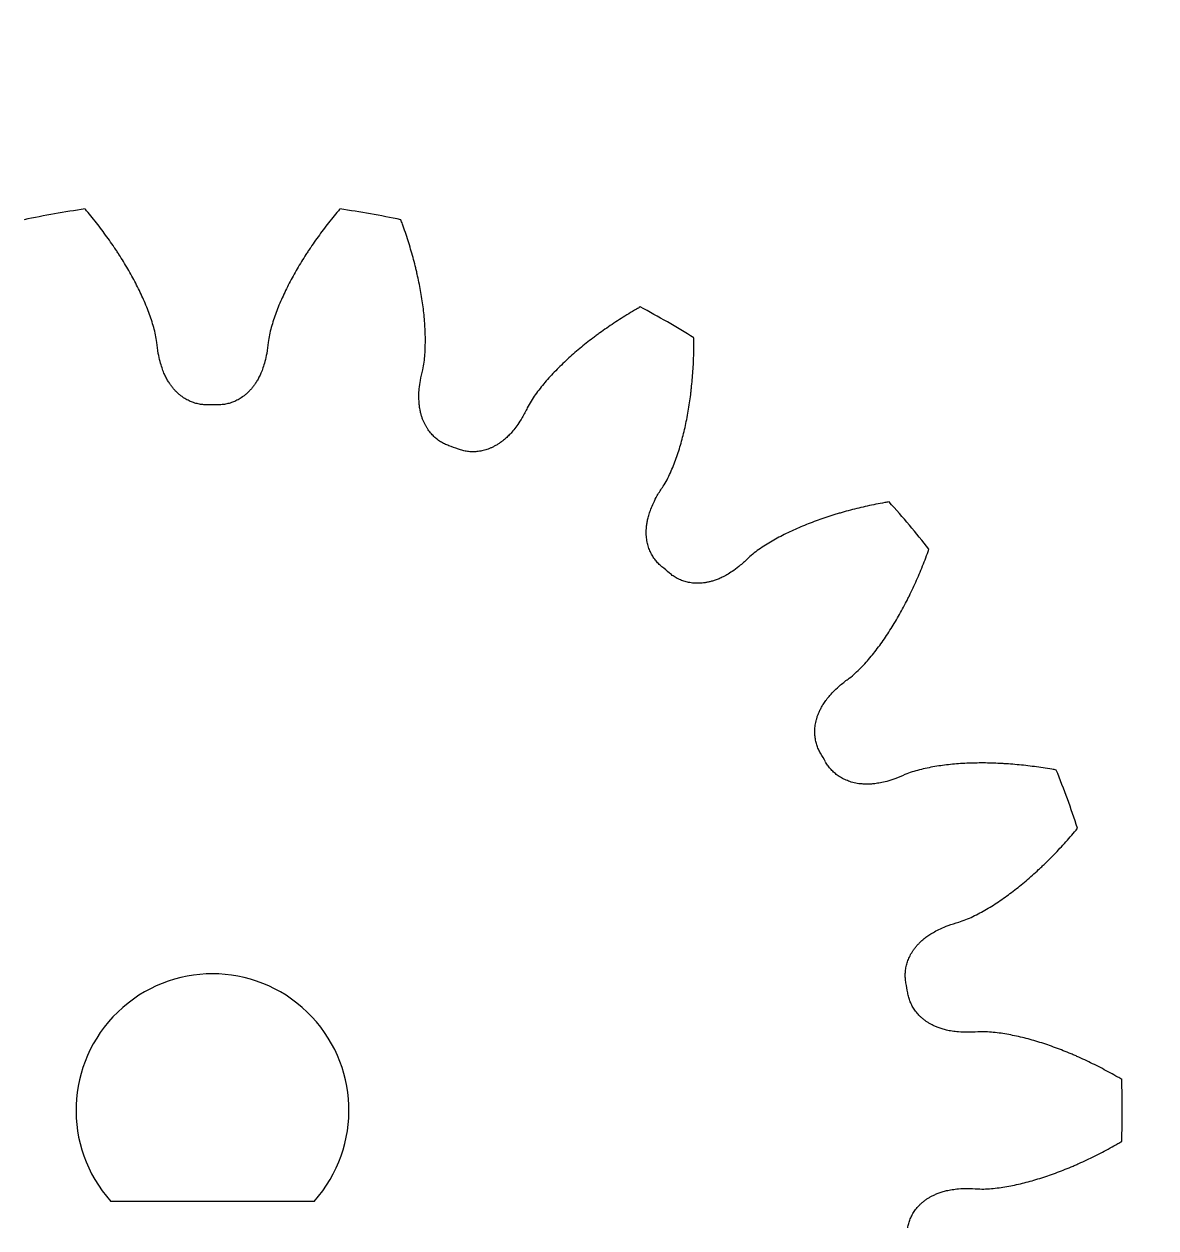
# Model space of a CAD drawing. Header units: millimetres. Extents: x -258 to 255, y -29 to 158.
# Drawn here: x -128.48 to -116.04, y 73.84 to 87.06 of the extents above; entities that cross this region are included whole.
import ezdxf

# ---------------------------------------------------------------- set-up
doc = ezdxf.new("R2010")
doc.units = ezdxf.units.MM
doc.linetypes.add('K5LT_BASIC', pattern=[0])
doc.layers.get('0').update_dxf_attribs({"lineweight": 25, "true_color": 0xffffff})
doc.layers.add('Системный слой', color=7, linetype='Continuous', true_color=0xffffff)

msp = doc.modelspace()

# ---------------------------------------------------------------- linework, layer by layer
at = {"color": 1, "true_color": 0xff0000}
msp.add_arc((-19.529, 150.471), 108.5, 180, 270, dxfattribs=at)
at = {"layer": 'Системный слой', "color": 150, "linetype": 'K5LT_BASIC', "true_color": 0x0080ff}
msp.add_line((-125.293, 74.129), (-127.529, 74.129), dxfattribs=at)
for radius, start, end in [(10, 98.0472, 101.9528), (10, 78.0472, 81.9528), (10, 58.0472, 61.9528), (7.75, 89.5903, 90.4097), (7.75, 69.5903, 70.4097), (10, 38.0472, 41.9528), (7.75, 49.5903, 50.4097), (7.75, 29.5903, 30.4097), (10, 18.0472, 21.9528), (1.5, 318.1897, 221.8103), (7.75, 9.5903, 10.4097), (10, 358.0472, 1.9528)]:
    msp.add_arc((-126.411, 75.129), radius, start, end, dxfattribs=at)
for points, knots in [([(-127.464, 84.57), (-127.473, 84.583), (-127.482, 84.596), (-127.508, 84.635), (-127.526, 84.661), (-127.562, 84.713), (-127.581, 84.738), (-127.619, 84.79), (-127.638, 84.815), (-127.677, 84.866), (-127.697, 84.892), (-127.738, 84.942), (-127.758, 84.967), (-127.79, 85.005), (-127.8, 85.018), (-127.811, 85.03)], [23.551976, 23.551976, 23.551976, 23.551976, 24.553844, 24.553844, 26.565118, 26.565118, 28.593879, 28.593879, 30.640128, 30.640128, 32.703865, 32.703865, 34.78509, 34.78509, 35.831673, 35.831673, 35.831673, 35.831673]), ([(-125.011, 85.03), (-125.022, 85.018), (-125.032, 85.005), (-125.064, 84.967), (-125.084, 84.942), (-125.125, 84.892), (-125.145, 84.866), (-125.184, 84.815), (-125.203, 84.79), (-125.241, 84.738), (-125.26, 84.713), (-125.296, 84.661), (-125.314, 84.635), (-125.34, 84.596), (-125.349, 84.583), (-125.358, 84.57)], [3.168327, 3.168327, 3.168327, 3.168327, 4.21491, 4.21491, 6.296135, 6.296135, 8.359872, 8.359872, 10.406121, 10.406121, 12.434883, 12.434883, 14.446156, 14.446156, 15.448024, 15.448024, 15.448024, 15.448024]), ([(-124.172, 84.361), (-124.175, 84.376), (-124.179, 84.391), (-124.19, 84.437), (-124.198, 84.467), (-124.215, 84.528), (-124.224, 84.559), (-124.242, 84.62), (-124.251, 84.651), (-124.271, 84.712), (-124.281, 84.743), (-124.301, 84.804), (-124.312, 84.835), (-124.329, 84.881), (-124.334, 84.896), (-124.34, 84.912)], [23.551976, 23.551976, 23.551976, 23.551976, 24.553844, 24.553844, 26.565118, 26.565118, 28.593879, 28.593879, 30.640128, 30.640128, 32.703865, 32.703865, 34.78509, 34.78509, 35.831673, 35.831673, 35.831673, 35.831673]), ([(-127.023, 83.565), (-127.026, 83.593), (-127.031, 83.62), (-127.042, 83.675), (-127.05, 83.702), (-127.065, 83.757), (-127.073, 83.784), (-127.091, 83.839), (-127.101, 83.866), (-127.121, 83.92), (-127.131, 83.947), (-127.154, 84.001), (-127.165, 84.028), (-127.189, 84.081), (-127.202, 84.108), (-127.228, 84.161), (-127.241, 84.188), (-127.268, 84.241), (-127.283, 84.268), (-127.312, 84.321), (-127.327, 84.347), (-127.358, 84.4), (-127.373, 84.426), (-127.406, 84.479), (-127.422, 84.505), (-127.447, 84.544), (-127.456, 84.557), (-127.464, 84.57)], [0, 0, 0, 0, 1.783079, 1.783079, 3.584301, 3.584301, 5.403108, 5.403108, 7.239444, 7.239444, 9.093288, 9.093288, 10.964633, 10.964633, 12.853475, 12.853475, 14.75981, 14.75981, 16.683637, 16.683637, 18.624955, 18.624955, 20.583762, 20.583762, 22.560059, 22.560059, 23.551976, 23.551976, 23.551976, 23.551976]), ([(-125.358, 84.57), (-125.366, 84.557), (-125.375, 84.544), (-125.4, 84.505), (-125.417, 84.479), (-125.449, 84.426), (-125.465, 84.4), (-125.495, 84.347), (-125.51, 84.321), (-125.539, 84.268), (-125.554, 84.241), (-125.581, 84.188), (-125.594, 84.161), (-125.62, 84.108), (-125.633, 84.081), (-125.657, 84.028), (-125.669, 84.001), (-125.691, 83.947), (-125.701, 83.92), (-125.721, 83.866), (-125.731, 83.839), (-125.749, 83.784), (-125.757, 83.757), (-125.772, 83.702), (-125.78, 83.675), (-125.791, 83.62), (-125.796, 83.593), (-125.799, 83.565)], [15.448024, 15.448024, 15.448024, 15.448024, 16.439941, 16.439941, 18.416238, 18.416238, 20.375045, 20.375045, 22.316363, 22.316363, 24.24019, 24.24019, 26.146525, 26.146525, 28.035367, 28.035367, 29.906712, 29.906712, 31.760556, 31.760556, 33.596892, 33.596892, 35.415699, 35.415699, 37.216921, 37.216921, 39, 39, 39, 39]), ([(-124.1, 83.265), (-124.094, 83.293), (-124.089, 83.32), (-124.081, 83.376), (-124.079, 83.404), (-124.074, 83.46), (-124.073, 83.489), (-124.071, 83.546), (-124.071, 83.575), (-124.071, 83.632), (-124.072, 83.661), (-124.074, 83.72), (-124.076, 83.749), (-124.08, 83.807), (-124.083, 83.837), (-124.089, 83.896), (-124.092, 83.926), (-124.1, 83.985), (-124.104, 84.015), (-124.114, 84.075), (-124.119, 84.105), (-124.129, 84.165), (-124.135, 84.195), (-124.148, 84.255), (-124.154, 84.285), (-124.164, 84.331), (-124.168, 84.346), (-124.172, 84.361)], [0, 0, 0, 0, 1.783079, 1.783079, 3.584301, 3.584301, 5.403108, 5.403108, 7.239444, 7.239444, 9.093288, 9.093288, 10.964633, 10.964633, 12.853475, 12.853475, 14.75981, 14.75981, 16.683637, 16.683637, 18.624955, 18.624955, 20.583762, 20.583762, 22.560059, 22.560059, 23.551976, 23.551976, 23.551976, 23.551976]), ([(-121.709, 83.954), (-121.723, 83.946), (-121.737, 83.938), (-121.78, 83.913), (-121.808, 83.897), (-121.863, 83.863), (-121.891, 83.846), (-121.945, 83.811), (-121.972, 83.794), (-122.025, 83.759), (-122.051, 83.741), (-122.103, 83.705), (-122.129, 83.687), (-122.167, 83.659), (-122.18, 83.65), (-122.192, 83.64)], [3.168327, 3.168327, 3.168327, 3.168327, 4.21491, 4.21491, 6.296135, 6.296135, 8.359872, 8.359872, 10.406121, 10.406121, 12.434883, 12.434883, 14.446156, 14.446156, 15.448024, 15.448024, 15.448024, 15.448024]), ([(-122.192, 83.64), (-122.205, 83.631), (-122.217, 83.622), (-122.254, 83.594), (-122.279, 83.575), (-122.327, 83.537), (-122.351, 83.517), (-122.397, 83.478), (-122.421, 83.458), (-122.466, 83.419), (-122.489, 83.399), (-122.533, 83.358), (-122.554, 83.337), (-122.597, 83.296), (-122.618, 83.275), (-122.659, 83.233), (-122.679, 83.212), (-122.718, 83.169), (-122.737, 83.147), (-122.775, 83.103), (-122.793, 83.081), (-122.828, 83.036), (-122.846, 83.013), (-122.879, 82.967), (-122.895, 82.944), (-122.924, 82.896), (-122.938, 82.872), (-122.951, 82.847)], [15.448024, 15.448024, 15.448024, 15.448024, 16.439941, 16.439941, 18.416238, 18.416238, 20.375045, 20.375045, 22.316363, 22.316363, 24.24019, 24.24019, 26.146525, 26.146525, 28.035367, 28.035367, 29.906712, 29.906712, 31.760556, 31.760556, 33.596892, 33.596892, 35.415699, 35.415699, 37.216921, 37.216921, 39, 39, 39, 39]), ([(-121.149, 83.038), (-121.147, 83.054), (-121.146, 83.069), (-121.141, 83.116), (-121.138, 83.147), (-121.133, 83.21), (-121.13, 83.242), (-121.126, 83.306), (-121.125, 83.338), (-121.122, 83.402), (-121.121, 83.434), (-121.119, 83.499), (-121.119, 83.532), (-121.119, 83.581), (-121.119, 83.597), (-121.119, 83.613)], [23.551976, 23.551976, 23.551976, 23.551976, 24.553844, 24.553844, 26.565118, 26.565118, 28.593879, 28.593879, 30.640128, 30.640128, 32.703865, 32.703865, 34.78509, 34.78509, 35.831673, 35.831673, 35.831673, 35.831673]), ([(-126.466, 82.878), (-126.475, 82.878), (-126.483, 82.878), (-126.5, 82.879), (-126.509, 82.88), (-126.526, 82.882), (-126.534, 82.883), (-126.551, 82.886), (-126.56, 82.887), (-126.577, 82.891), (-126.585, 82.893), (-126.602, 82.898), (-126.61, 82.9), (-126.627, 82.906), (-126.635, 82.909), (-126.651, 82.916), (-126.66, 82.919), (-126.676, 82.927), (-126.684, 82.931), (-126.7, 82.94), (-126.708, 82.945), (-126.724, 82.955), (-126.732, 82.96), (-126.748, 82.971), (-126.756, 82.977), (-126.772, 82.989), (-126.779, 82.996), (-126.795, 83.01), (-126.802, 83.017), (-126.818, 83.032), (-126.825, 83.041), (-126.841, 83.058), (-126.848, 83.067), (-126.863, 83.086), (-126.87, 83.096), (-126.885, 83.118), (-126.893, 83.13), (-126.908, 83.155), (-126.915, 83.168), (-126.93, 83.197), (-126.937, 83.213), (-126.952, 83.247), (-126.959, 83.266), (-126.974, 83.308), (-126.98, 83.332), (-126.995, 83.385), (-127.001, 83.415), (-127.014, 83.484), (-127.019, 83.525), (-127.023, 83.565)], [0, 0, 0, 0, 1.228224, 1.228224, 2.458531, 2.458531, 3.693061, 3.693061, 4.93407, 4.93407, 6.183996, 6.183996, 7.445535, 7.445535, 8.721734, 8.721734, 10.016107, 10.016107, 11.332781, 11.332781, 12.676686, 12.676686, 14.053809, 14.053809, 15.471544, 15.471544, 16.939165, 16.939165, 18.468499, 18.468499, 20.074896, 20.074896, 21.778651, 21.778651, 23.607151, 23.607151, 25.598201, 25.598201, 27.80534, 27.80534, 30.306662, 30.306662, 33.220049, 33.220049, 36.730835, 36.730835, 41.145099, 41.145099, 47, 47, 47, 47]), ([(-125.799, 83.565), (-125.803, 83.525), (-125.808, 83.484), (-125.821, 83.415), (-125.827, 83.385), (-125.842, 83.332), (-125.849, 83.308), (-125.863, 83.266), (-125.87, 83.247), (-125.885, 83.213), (-125.892, 83.197), (-125.907, 83.168), (-125.914, 83.155), (-125.929, 83.13), (-125.937, 83.118), (-125.952, 83.096), (-125.959, 83.086), (-125.974, 83.067), (-125.982, 83.058), (-125.997, 83.041), (-126.004, 83.032), (-126.02, 83.017), (-126.027, 83.01), (-126.043, 82.996), (-126.05, 82.989), (-126.066, 82.977), (-126.074, 82.971), (-126.09, 82.96), (-126.098, 82.955), (-126.114, 82.945), (-126.122, 82.94), (-126.138, 82.931), (-126.146, 82.927), (-126.162, 82.919), (-126.171, 82.916), (-126.187, 82.909), (-126.195, 82.906), (-126.212, 82.9), (-126.22, 82.898), (-126.237, 82.893), (-126.245, 82.891), (-126.262, 82.887), (-126.271, 82.886), (-126.288, 82.883), (-126.296, 82.882), (-126.313, 82.88), (-126.322, 82.879), (-126.339, 82.878), (-126.347, 82.878), (-126.356, 82.878)], [0, 0, 0, 0, 5.854901, 5.854901, 10.269165, 10.269165, 13.779951, 13.779951, 16.693338, 16.693338, 19.19466, 19.19466, 21.401799, 21.401799, 23.392849, 23.392849, 25.221349, 25.221349, 26.925104, 26.925104, 28.531501, 28.531501, 30.060835, 30.060835, 31.528456, 31.528456, 32.946191, 32.946191, 34.323314, 34.323314, 35.667219, 35.667219, 36.983893, 36.983893, 38.278266, 38.278266, 39.554465, 39.554465, 40.816004, 40.816004, 42.06593, 42.06593, 43.306939, 43.306939, 44.541469, 44.541469, 45.771776, 45.771776, 47, 47, 47, 47]), ([(-123.813, 82.43), (-123.821, 82.433), (-123.828, 82.436), (-123.844, 82.442), (-123.852, 82.446), (-123.867, 82.453), (-123.875, 82.457), (-123.89, 82.466), (-123.897, 82.47), (-123.912, 82.479), (-123.919, 82.484), (-123.933, 82.494), (-123.94, 82.5), (-123.954, 82.511), (-123.96, 82.516), (-123.974, 82.528), (-123.98, 82.535), (-123.993, 82.547), (-123.999, 82.554), (-124.011, 82.568), (-124.017, 82.575), (-124.029, 82.59), (-124.034, 82.597), (-124.045, 82.613), (-124.051, 82.622), (-124.061, 82.639), (-124.066, 82.647), (-124.076, 82.666), (-124.081, 82.675), (-124.09, 82.695), (-124.094, 82.705), (-124.103, 82.726), (-124.107, 82.738), (-124.114, 82.761), (-124.118, 82.773), (-124.124, 82.799), (-124.127, 82.812), (-124.133, 82.841), (-124.135, 82.856), (-124.139, 82.888), (-124.14, 82.905), (-124.142, 82.943), (-124.143, 82.963), (-124.142, 83.007), (-124.141, 83.032), (-124.136, 83.086), (-124.131, 83.117), (-124.12, 83.187), (-124.111, 83.226), (-124.1, 83.265)], [0, 0, 0, 0, 1.228224, 1.228224, 2.458531, 2.458531, 3.693061, 3.693061, 4.93407, 4.93407, 6.183996, 6.183996, 7.445535, 7.445535, 8.721734, 8.721734, 10.016107, 10.016107, 11.332781, 11.332781, 12.676686, 12.676686, 14.053809, 14.053809, 15.471544, 15.471544, 16.939165, 16.939165, 18.468499, 18.468499, 20.074896, 20.074896, 21.778651, 21.778651, 23.607151, 23.607151, 25.598201, 25.598201, 27.80534, 27.80534, 30.306662, 30.306662, 33.220049, 33.220049, 36.730835, 36.730835, 41.145099, 41.145099, 47, 47, 47, 47]), ([(-121.457, 81.984), (-121.442, 82.008), (-121.428, 82.032), (-121.401, 82.081), (-121.389, 82.107), (-121.366, 82.159), (-121.355, 82.185), (-121.333, 82.238), (-121.323, 82.265), (-121.304, 82.319), (-121.295, 82.347), (-121.277, 82.402), (-121.269, 82.43), (-121.252, 82.487), (-121.245, 82.515), (-121.23, 82.573), (-121.223, 82.602), (-121.21, 82.661), (-121.204, 82.69), (-121.192, 82.749), (-121.187, 82.779), (-121.176, 82.839), (-121.172, 82.87), (-121.163, 82.931), (-121.158, 82.961), (-121.153, 83.007), (-121.151, 83.023), (-121.149, 83.038)], [0, 0, 0, 0, 1.783079, 1.783079, 3.584301, 3.584301, 5.403108, 5.403108, 7.239444, 7.239444, 9.093288, 9.093288, 10.964633, 10.964633, 12.853475, 12.853475, 14.75981, 14.75981, 16.683637, 16.683637, 18.624955, 18.624955, 20.583762, 20.583762, 22.560059, 22.560059, 23.551976, 23.551976, 23.551976, 23.551976]), ([(-122.951, 82.847), (-122.968, 82.81), (-122.987, 82.774), (-123.023, 82.713), (-123.039, 82.687), (-123.07, 82.642), (-123.085, 82.623), (-123.113, 82.588), (-123.126, 82.573), (-123.152, 82.546), (-123.164, 82.533), (-123.188, 82.511), (-123.199, 82.501), (-123.222, 82.483), (-123.233, 82.474), (-123.254, 82.459), (-123.265, 82.452), (-123.285, 82.439), (-123.296, 82.433), (-123.316, 82.422), (-123.326, 82.417), (-123.345, 82.407), (-123.355, 82.403), (-123.374, 82.395), (-123.384, 82.392), (-123.403, 82.386), (-123.412, 82.383), (-123.431, 82.378), (-123.44, 82.375), (-123.458, 82.372), (-123.468, 82.37), (-123.486, 82.367), (-123.495, 82.366), (-123.513, 82.364), (-123.522, 82.364), (-123.54, 82.363), (-123.548, 82.363), (-123.566, 82.363), (-123.575, 82.364), (-123.592, 82.365), (-123.601, 82.366), (-123.618, 82.368), (-123.626, 82.37), (-123.643, 82.373), (-123.651, 82.375), (-123.668, 82.379), (-123.676, 82.381), (-123.692, 82.386), (-123.7, 82.389), (-123.708, 82.392)], [0, 0, 0, 0, 5.854901, 5.854901, 10.269165, 10.269165, 13.779951, 13.779951, 16.693338, 16.693338, 19.19466, 19.19466, 21.401799, 21.401799, 23.392849, 23.392849, 25.221349, 25.221349, 26.925104, 26.925104, 28.531501, 28.531501, 30.060835, 30.060835, 31.528456, 31.528456, 32.946191, 32.946191, 34.323314, 34.323314, 35.667219, 35.667219, 36.983893, 36.983893, 38.278266, 38.278266, 39.554465, 39.554465, 40.816004, 40.816004, 42.06593, 42.06593, 43.306939, 43.306939, 44.541469, 44.541469, 45.771776, 45.771776, 47, 47, 47, 47]), ([(-121.472, 81.101), (-121.479, 81.106), (-121.485, 81.112), (-121.497, 81.123), (-121.504, 81.129), (-121.515, 81.142), (-121.521, 81.148), (-121.532, 81.161), (-121.538, 81.168), (-121.548, 81.181), (-121.553, 81.188), (-121.563, 81.203), (-121.568, 81.21), (-121.577, 81.225), (-121.581, 81.233), (-121.59, 81.248), (-121.594, 81.256), (-121.601, 81.273), (-121.605, 81.281), (-121.612, 81.298), (-121.615, 81.307), (-121.621, 81.325), (-121.623, 81.334), (-121.628, 81.353), (-121.63, 81.362), (-121.634, 81.382), (-121.636, 81.392), (-121.639, 81.413), (-121.64, 81.423), (-121.642, 81.445), (-121.643, 81.456), (-121.643, 81.479), (-121.643, 81.491), (-121.642, 81.515), (-121.641, 81.528), (-121.639, 81.554), (-121.637, 81.568), (-121.632, 81.596), (-121.629, 81.611), (-121.622, 81.643), (-121.617, 81.66), (-121.607, 81.696), (-121.6, 81.715), (-121.584, 81.756), (-121.574, 81.778), (-121.551, 81.828), (-121.537, 81.855), (-121.502, 81.917), (-121.48, 81.951), (-121.457, 81.984)], [0, 0, 0, 0, 1.228224, 1.228224, 2.458531, 2.458531, 3.693061, 3.693061, 4.93407, 4.93407, 6.183996, 6.183996, 7.445535, 7.445535, 8.721734, 8.721734, 10.016107, 10.016107, 11.332781, 11.332781, 12.676686, 12.676686, 14.053809, 14.053809, 15.471544, 15.471544, 16.939165, 16.939165, 18.468499, 18.468499, 20.074896, 20.074896, 21.778651, 21.778651, 23.607151, 23.607151, 25.598201, 25.598201, 27.80534, 27.80534, 30.306662, 30.306662, 33.220049, 33.220049, 36.730835, 36.730835, 41.145099, 41.145099, 47, 47, 47, 47]), ([(-118.974, 81.814), (-118.99, 81.811), (-119.006, 81.808), (-119.055, 81.799), (-119.087, 81.793), (-119.15, 81.781), (-119.182, 81.774), (-119.245, 81.76), (-119.276, 81.753), (-119.338, 81.738), (-119.368, 81.73), (-119.43, 81.714), (-119.46, 81.706), (-119.505, 81.693), (-119.52, 81.689), (-119.535, 81.684)], [3.168328, 3.168328, 3.168328, 3.168328, 4.21491, 4.21491, 6.296135, 6.296135, 8.359872, 8.359872, 10.406121, 10.406121, 12.434883, 12.434883, 14.446156, 14.446156, 15.448024, 15.448024, 15.448024, 15.448024]), ([(-119.535, 81.684), (-119.55, 81.68), (-119.565, 81.675), (-119.61, 81.662), (-119.639, 81.652), (-119.697, 81.633), (-119.726, 81.623), (-119.784, 81.602), (-119.812, 81.591), (-119.869, 81.569), (-119.897, 81.558), (-119.952, 81.535), (-119.979, 81.523), (-120.033, 81.499), (-120.06, 81.487), (-120.113, 81.461), (-120.139, 81.448), (-120.191, 81.421), (-120.216, 81.407), (-120.267, 81.378), (-120.291, 81.364), (-120.34, 81.334), (-120.364, 81.318), (-120.411, 81.286), (-120.434, 81.27), (-120.478, 81.235), (-120.499, 81.217), (-120.52, 81.198)], [15.448024, 15.448024, 15.448024, 15.448024, 16.439941, 16.439941, 18.416238, 18.416238, 20.375045, 20.375045, 22.316363, 22.316363, 24.24019, 24.24019, 26.146525, 26.146525, 28.035367, 28.035367, 29.906712, 29.906712, 31.760556, 31.760556, 33.596892, 33.596892, 35.415699, 35.415699, 37.216921, 37.216921, 39, 39, 39, 39]), ([(-120.52, 81.198), (-120.548, 81.169), (-120.578, 81.142), (-120.633, 81.097), (-120.657, 81.078), (-120.702, 81.046), (-120.722, 81.033), (-120.76, 81.01), (-120.778, 81), (-120.812, 80.983), (-120.827, 80.976), (-120.857, 80.963), (-120.871, 80.958), (-120.899, 80.948), (-120.912, 80.944), (-120.937, 80.937), (-120.95, 80.934), (-120.974, 80.929), (-120.985, 80.927), (-121.008, 80.923), (-121.019, 80.922), (-121.041, 80.92), (-121.051, 80.919), (-121.072, 80.919), (-121.082, 80.918), (-121.102, 80.919), (-121.112, 80.92), (-121.131, 80.921), (-121.141, 80.922), (-121.159, 80.925), (-121.168, 80.927), (-121.186, 80.93), (-121.195, 80.932), (-121.213, 80.937), (-121.221, 80.939), (-121.238, 80.945), (-121.247, 80.948), (-121.263, 80.954), (-121.271, 80.957), (-121.287, 80.965), (-121.295, 80.968), (-121.31, 80.976), (-121.317, 80.981), (-121.332, 80.989), (-121.339, 80.994), (-121.354, 81.004), (-121.36, 81.008), (-121.374, 81.019), (-121.381, 81.024), (-121.387, 81.03)], [0, 0, 0, 0, 5.854901, 5.854901, 10.269165, 10.269165, 13.779951, 13.779951, 16.693338, 16.693338, 19.19466, 19.19466, 21.401799, 21.401799, 23.392849, 23.392849, 25.221349, 25.221349, 26.925104, 26.925104, 28.531501, 28.531501, 30.060835, 30.060835, 31.528456, 31.528456, 32.946191, 32.946191, 34.323314, 34.323314, 35.667219, 35.667219, 36.983893, 36.983893, 38.278266, 38.278266, 39.554465, 39.554465, 40.816004, 40.816004, 42.06593, 42.06593, 43.306939, 43.306939, 44.541469, 44.541469, 45.771776, 45.771776, 47, 47, 47, 47]), ([(-118.761, 80.761), (-118.754, 80.775), (-118.747, 80.789), (-118.727, 80.832), (-118.713, 80.86), (-118.687, 80.918), (-118.674, 80.947), (-118.648, 81.005), (-118.636, 81.035), (-118.611, 81.094), (-118.599, 81.124), (-118.576, 81.184), (-118.564, 81.215), (-118.547, 81.261), (-118.542, 81.276), (-118.536, 81.292)], [23.551976, 23.551976, 23.551976, 23.551976, 24.553844, 24.553844, 26.565118, 26.565118, 28.593879, 28.593879, 30.640128, 30.640128, 32.703865, 32.703865, 34.78509, 34.78509, 35.831673, 35.831673, 35.831673, 35.831673]), ([(-119.411, 79.876), (-119.388, 79.893), (-119.367, 79.911), (-119.325, 79.949), (-119.305, 79.969), (-119.265, 80.009), (-119.246, 80.03), (-119.208, 80.072), (-119.189, 80.094), (-119.152, 80.139), (-119.134, 80.161), (-119.099, 80.208), (-119.081, 80.231), (-119.047, 80.279), (-119.03, 80.303), (-118.997, 80.352), (-118.98, 80.377), (-118.948, 80.428), (-118.932, 80.453), (-118.901, 80.505), (-118.885, 80.531), (-118.855, 80.584), (-118.84, 80.611), (-118.811, 80.665), (-118.796, 80.692), (-118.775, 80.734), (-118.768, 80.747), (-118.761, 80.761)], [0, 0, 0, 0, 1.783079, 1.783079, 3.584301, 3.584301, 5.403108, 5.403108, 7.239444, 7.239444, 9.093288, 9.093288, 10.964633, 10.964633, 12.853475, 12.853475, 14.75981, 14.75981, 16.683637, 16.683637, 18.624955, 18.624955, 20.583762, 20.583762, 22.560059, 22.560059, 23.551976, 23.551976, 23.551976, 23.551976]), ([(-119.727, 79.051), (-119.732, 79.059), (-119.736, 79.066), (-119.743, 79.081), (-119.747, 79.089), (-119.754, 79.105), (-119.757, 79.113), (-119.763, 79.129), (-119.766, 79.137), (-119.771, 79.153), (-119.774, 79.161), (-119.778, 79.178), (-119.78, 79.187), (-119.783, 79.204), (-119.785, 79.213), (-119.787, 79.23), (-119.788, 79.239), (-119.79, 79.257), (-119.79, 79.266), (-119.791, 79.285), (-119.791, 79.294), (-119.79, 79.313), (-119.79, 79.322), (-119.788, 79.342), (-119.787, 79.351), (-119.784, 79.371), (-119.782, 79.381), (-119.778, 79.401), (-119.775, 79.412), (-119.769, 79.433), (-119.766, 79.443), (-119.759, 79.465), (-119.755, 79.476), (-119.746, 79.499), (-119.74, 79.51), (-119.729, 79.534), (-119.723, 79.546), (-119.708, 79.572), (-119.7, 79.585), (-119.683, 79.612), (-119.673, 79.626), (-119.65, 79.656), (-119.637, 79.672), (-119.608, 79.706), (-119.592, 79.723), (-119.553, 79.762), (-119.53, 79.782), (-119.476, 79.828), (-119.444, 79.853), (-119.411, 79.876)], [0, 0, 0, 0, 1.228224, 1.228224, 2.458531, 2.458531, 3.693061, 3.693061, 4.93407, 4.93407, 6.183996, 6.183996, 7.445535, 7.445535, 8.721734, 8.721734, 10.016107, 10.016107, 11.332781, 11.332781, 12.676686, 12.676686, 14.053809, 14.053809, 15.471544, 15.471544, 16.939165, 16.939165, 18.468499, 18.468499, 20.074896, 20.074896, 21.778651, 21.778651, 23.607151, 23.607151, 25.598201, 25.598201, 27.80534, 27.80534, 30.306662, 30.306662, 33.220049, 33.220049, 36.730835, 36.730835, 41.145099, 41.145099, 47, 47, 47, 47]), ([(-118.799, 78.817), (-118.836, 78.8), (-118.873, 78.784), (-118.94, 78.761), (-118.969, 78.751), (-119.022, 78.737), (-119.046, 78.731), (-119.09, 78.723), (-119.11, 78.72), (-119.147, 78.715), (-119.164, 78.714), (-119.197, 78.712), (-119.212, 78.712), (-119.241, 78.712), (-119.255, 78.713), (-119.281, 78.715), (-119.294, 78.716), (-119.318, 78.719), (-119.329, 78.721), (-119.352, 78.726), (-119.363, 78.728), (-119.384, 78.734), (-119.394, 78.737), (-119.414, 78.743), (-119.423, 78.747), (-119.442, 78.754), (-119.451, 78.758), (-119.468, 78.766), (-119.477, 78.77), (-119.493, 78.779), (-119.502, 78.784), (-119.517, 78.793), (-119.525, 78.798), (-119.54, 78.809), (-119.547, 78.814), (-119.561, 78.825), (-119.568, 78.83), (-119.581, 78.842), (-119.587, 78.848), (-119.6, 78.86), (-119.606, 78.866), (-119.617, 78.879), (-119.623, 78.886), (-119.634, 78.899), (-119.639, 78.906), (-119.649, 78.919), (-119.654, 78.926), (-119.663, 78.941), (-119.668, 78.948), (-119.672, 78.955)], [0, 0, 0, 0, 5.854901, 5.854901, 10.269165, 10.269165, 13.779951, 13.779951, 16.693338, 16.693338, 19.19466, 19.19466, 21.401799, 21.401799, 23.392849, 23.392849, 25.221349, 25.221349, 26.925104, 26.925104, 28.531501, 28.531501, 30.060835, 30.060835, 31.528456, 31.528456, 32.946191, 32.946191, 34.323314, 34.323314, 35.667219, 35.667219, 36.983893, 36.983893, 38.278266, 38.278266, 39.554465, 39.554465, 40.816004, 40.816004, 42.06593, 42.06593, 43.306939, 43.306939, 44.541469, 44.541469, 45.771776, 45.771776, 47, 47, 47, 47]), ([(-117.708, 78.937), (-117.723, 78.938), (-117.739, 78.939), (-117.785, 78.941), (-117.816, 78.942), (-117.878, 78.944), (-117.908, 78.945), (-117.969, 78.945), (-118, 78.945), (-118.06, 78.943), (-118.09, 78.942), (-118.15, 78.94), (-118.18, 78.938), (-118.239, 78.934), (-118.269, 78.931), (-118.327, 78.925), (-118.356, 78.922), (-118.414, 78.914), (-118.443, 78.91), (-118.5, 78.9), (-118.528, 78.895), (-118.584, 78.883), (-118.612, 78.877), (-118.667, 78.862), (-118.694, 78.855), (-118.747, 78.838), (-118.773, 78.828), (-118.799, 78.817)], [15.448024, 15.448024, 15.448024, 15.448024, 16.439941, 16.439941, 18.416238, 18.416238, 20.375045, 20.375045, 22.316363, 22.316363, 24.24019, 24.24019, 26.146525, 26.146525, 28.035367, 28.035367, 29.906712, 29.906712, 31.760556, 31.760556, 33.596892, 33.596892, 35.415699, 35.415699, 37.216921, 37.216921, 39, 39, 39, 39]), ([(-117.136, 78.867), (-117.152, 78.87), (-117.168, 78.873), (-117.217, 78.881), (-117.249, 78.886), (-117.313, 78.896), (-117.345, 78.901), (-117.409, 78.909), (-117.44, 78.913), (-117.504, 78.92), (-117.535, 78.923), (-117.598, 78.929), (-117.63, 78.932), (-117.677, 78.935), (-117.692, 78.936), (-117.708, 78.937)], [3.168327, 3.168327, 3.168327, 3.168327, 4.21491, 4.21491, 6.296135, 6.296135, 8.359872, 8.359872, 10.406121, 10.406121, 12.434883, 12.434883, 14.446156, 14.446156, 15.448024, 15.448024, 15.448024, 15.448024]), ([(-117.296, 77.805), (-117.285, 77.816), (-117.273, 77.827), (-117.239, 77.86), (-117.217, 77.882), (-117.172, 77.927), (-117.15, 77.949), (-117.106, 77.996), (-117.085, 78.019), (-117.041, 78.067), (-117.02, 78.091), (-116.977, 78.139), (-116.956, 78.164), (-116.924, 78.201), (-116.913, 78.214), (-116.903, 78.227)], [23.551976, 23.551976, 23.551976, 23.551976, 24.553844, 24.553844, 26.565118, 26.565118, 28.593879, 28.593879, 30.640128, 30.640128, 32.703865, 32.703865, 34.78509, 34.78509, 35.831673, 35.831673, 35.831673, 35.831673]), ([(-118.209, 77.196), (-118.182, 77.204), (-118.156, 77.214), (-118.104, 77.234), (-118.078, 77.246), (-118.027, 77.271), (-118.002, 77.284), (-117.951, 77.311), (-117.926, 77.325), (-117.877, 77.354), (-117.852, 77.369), (-117.803, 77.4), (-117.778, 77.417), (-117.729, 77.45), (-117.705, 77.467), (-117.657, 77.501), (-117.633, 77.519), (-117.586, 77.555), (-117.562, 77.574), (-117.515, 77.612), (-117.491, 77.631), (-117.445, 77.671), (-117.422, 77.691), (-117.375, 77.732), (-117.353, 77.752), (-117.319, 77.784), (-117.307, 77.795), (-117.296, 77.805)], [0, 0, 0, 0, 1.783079, 1.783079, 3.584301, 3.584301, 5.403108, 5.403108, 7.239444, 7.239444, 9.093288, 9.093288, 10.964633, 10.964633, 12.853475, 12.853475, 14.75981, 14.75981, 16.683637, 16.683637, 18.624955, 18.624955, 20.583762, 20.583762, 22.560059, 22.560059, 23.551976, 23.551976, 23.551976, 23.551976]), ([(-118.789, 76.529), (-118.79, 76.537), (-118.791, 76.546), (-118.794, 76.562), (-118.794, 76.571), (-118.796, 76.588), (-118.796, 76.597), (-118.796, 76.614), (-118.796, 76.622), (-118.795, 76.639), (-118.795, 76.648), (-118.793, 76.665), (-118.792, 76.674), (-118.789, 76.691), (-118.788, 76.7), (-118.784, 76.718), (-118.782, 76.726), (-118.777, 76.744), (-118.774, 76.752), (-118.769, 76.77), (-118.765, 76.779), (-118.758, 76.796), (-118.754, 76.805), (-118.746, 76.822), (-118.742, 76.831), (-118.732, 76.849), (-118.727, 76.857), (-118.716, 76.875), (-118.71, 76.884), (-118.698, 76.902), (-118.691, 76.91), (-118.677, 76.928), (-118.669, 76.937), (-118.653, 76.955), (-118.644, 76.965), (-118.625, 76.983), (-118.615, 76.992), (-118.593, 77.011), (-118.581, 77.021), (-118.555, 77.04), (-118.541, 77.05), (-118.509, 77.071), (-118.492, 77.081), (-118.453, 77.103), (-118.431, 77.114), (-118.382, 77.137), (-118.353, 77.148), (-118.287, 77.173), (-118.248, 77.185), (-118.209, 77.196)], [0, 0, 0, 0, 1.228224, 1.228224, 2.458531, 2.458531, 3.693061, 3.693061, 4.93407, 4.93407, 6.183996, 6.183996, 7.445535, 7.445535, 8.721734, 8.721734, 10.016107, 10.016107, 11.332781, 11.332781, 12.676686, 12.676686, 14.053809, 14.053809, 15.471544, 15.471544, 16.939165, 16.939165, 18.468499, 18.468499, 20.074896, 20.074896, 21.778651, 21.778651, 23.607151, 23.607151, 25.598201, 25.598201, 27.80534, 27.80534, 30.306662, 30.306662, 33.220049, 33.220049, 36.730835, 36.730835, 41.145099, 41.145099, 47, 47, 47, 47]), ([(-117.997, 75.991), (-118.037, 75.988), (-118.077, 75.986), (-118.148, 75.986), (-118.179, 75.988), (-118.234, 75.992), (-118.258, 75.995), (-118.302, 76.002), (-118.322, 76.006), (-118.358, 76.014), (-118.375, 76.019), (-118.406, 76.028), (-118.42, 76.033), (-118.448, 76.044), (-118.46, 76.049), (-118.484, 76.06), (-118.496, 76.065), (-118.517, 76.077), (-118.528, 76.082), (-118.547, 76.094), (-118.557, 76.1), (-118.574, 76.113), (-118.583, 76.119), (-118.599, 76.132), (-118.607, 76.138), (-118.622, 76.152), (-118.629, 76.158), (-118.643, 76.172), (-118.649, 76.179), (-118.662, 76.193), (-118.668, 76.2), (-118.68, 76.215), (-118.685, 76.222), (-118.695, 76.237), (-118.7, 76.244), (-118.71, 76.259), (-118.714, 76.267), (-118.723, 76.282), (-118.727, 76.29), (-118.734, 76.306), (-118.738, 76.313), (-118.744, 76.329), (-118.747, 76.337), (-118.753, 76.354), (-118.756, 76.362), (-118.76, 76.378), (-118.763, 76.386), (-118.766, 76.403), (-118.768, 76.411), (-118.769, 76.42)], [0, 0, 0, 0, 5.854901, 5.854901, 10.269165, 10.269165, 13.779951, 13.779951, 16.693338, 16.693338, 19.19466, 19.19466, 21.401799, 21.401799, 23.392849, 23.392849, 25.221349, 25.221349, 26.925104, 26.925104, 28.531501, 28.531501, 30.060835, 30.060835, 31.528456, 31.528456, 32.946191, 32.946191, 34.323314, 34.323314, 35.667219, 35.667219, 36.983893, 36.983893, 38.278266, 38.278266, 39.554465, 39.554465, 40.816004, 40.816004, 42.06593, 42.06593, 43.306939, 43.306939, 44.541469, 44.541469, 45.771776, 45.771776, 47, 47, 47, 47]), ([(-116.93, 75.731), (-116.944, 75.737), (-116.959, 75.743), (-117.001, 75.761), (-117.03, 75.773), (-117.087, 75.795), (-117.116, 75.806), (-117.173, 75.827), (-117.202, 75.838), (-117.259, 75.857), (-117.288, 75.867), (-117.345, 75.884), (-117.374, 75.893), (-117.431, 75.909), (-117.459, 75.917), (-117.516, 75.931), (-117.545, 75.938), (-117.602, 75.95), (-117.63, 75.956), (-117.687, 75.967), (-117.715, 75.971), (-117.772, 75.979), (-117.8, 75.983), (-117.857, 75.988), (-117.885, 75.991), (-117.941, 75.993), (-117.969, 75.992), (-117.997, 75.991)], [15.448024, 15.448024, 15.448024, 15.448024, 16.439941, 16.439941, 18.416238, 18.416238, 20.375045, 20.375045, 22.316363, 22.316363, 24.24019, 24.24019, 26.146525, 26.146525, 28.035367, 28.035367, 29.906712, 29.906712, 31.760556, 31.760556, 33.596892, 33.596892, 35.415699, 35.415699, 37.216921, 37.216921, 39, 39, 39, 39]), ([(-116.417, 75.469), (-116.431, 75.478), (-116.445, 75.486), (-116.488, 75.51), (-116.516, 75.526), (-116.573, 75.557), (-116.601, 75.572), (-116.658, 75.602), (-116.687, 75.617), (-116.744, 75.645), (-116.773, 75.659), (-116.83, 75.686), (-116.858, 75.699), (-116.901, 75.718), (-116.916, 75.725), (-116.93, 75.731)], [3.168327, 3.168327, 3.168327, 3.168327, 4.21491, 4.21491, 6.296135, 6.296135, 8.359872, 8.359872, 10.406121, 10.406121, 12.434883, 12.434883, 14.446156, 14.446156, 15.448024, 15.448024, 15.448024, 15.448024]), ([(-116.93, 74.526), (-116.916, 74.532), (-116.901, 74.539), (-116.858, 74.558), (-116.83, 74.571), (-116.773, 74.598), (-116.744, 74.612), (-116.687, 74.64), (-116.658, 74.655), (-116.601, 74.685), (-116.573, 74.7), (-116.516, 74.731), (-116.488, 74.747), (-116.445, 74.771), (-116.431, 74.78), (-116.417, 74.788)], [23.551976, 23.551976, 23.551976, 23.551976, 24.553844, 24.553844, 26.565118, 26.565118, 28.593879, 28.593879, 30.640128, 30.640128, 32.703865, 32.703865, 34.78509, 34.78509, 35.831673, 35.831673, 35.831673, 35.831673]), ([(-117.997, 74.266), (-117.969, 74.265), (-117.941, 74.264), (-117.885, 74.266), (-117.857, 74.269), (-117.8, 74.274), (-117.772, 74.278), (-117.715, 74.286), (-117.687, 74.29), (-117.63, 74.301), (-117.602, 74.307), (-117.545, 74.319), (-117.516, 74.326), (-117.459, 74.34), (-117.431, 74.348), (-117.374, 74.364), (-117.345, 74.373), (-117.288, 74.391), (-117.259, 74.4), (-117.202, 74.419), (-117.173, 74.43), (-117.116, 74.451), (-117.087, 74.462), (-117.03, 74.484), (-117.001, 74.496), (-116.959, 74.514), (-116.944, 74.52), (-116.93, 74.526)], [0, 0, 0, 0, 1.783079, 1.783079, 3.584301, 3.584301, 5.403108, 5.403108, 7.239444, 7.239444, 9.093288, 9.093288, 10.964633, 10.964633, 12.853475, 12.853475, 14.75981, 14.75981, 16.683637, 16.683637, 18.624955, 18.624955, 20.583762, 20.583762, 22.560059, 22.560059, 23.551976, 23.551976, 23.551976, 23.551976]), ([(-118.769, 73.837), (-118.768, 73.846), (-118.766, 73.854), (-118.763, 73.871), (-118.76, 73.879), (-118.756, 73.895), (-118.753, 73.903), (-118.747, 73.92), (-118.744, 73.928), (-118.738, 73.944), (-118.734, 73.952), (-118.727, 73.967), (-118.723, 73.975), (-118.714, 73.99), (-118.71, 73.998), (-118.7, 74.013), (-118.695, 74.021), (-118.685, 74.035), (-118.68, 74.043), (-118.668, 74.057), (-118.662, 74.064), (-118.649, 74.078), (-118.643, 74.085), (-118.629, 74.099), (-118.622, 74.105), (-118.607, 74.119), (-118.599, 74.125), (-118.583, 74.138), (-118.574, 74.144), (-118.557, 74.157), (-118.547, 74.163), (-118.528, 74.175), (-118.517, 74.18), (-118.496, 74.192), (-118.484, 74.197), (-118.46, 74.208), (-118.448, 74.214), (-118.42, 74.224), (-118.406, 74.229), (-118.375, 74.238), (-118.358, 74.243), (-118.322, 74.251), (-118.302, 74.255), (-118.258, 74.262), (-118.234, 74.265), (-118.179, 74.27), (-118.148, 74.271), (-118.077, 74.271), (-118.037, 74.269), (-117.997, 74.266)], [0, 0, 0, 0, 1.228224, 1.228224, 2.458531, 2.458531, 3.693061, 3.693061, 4.93407, 4.93407, 6.183996, 6.183996, 7.445535, 7.445535, 8.721734, 8.721734, 10.016107, 10.016107, 11.332781, 11.332781, 12.676686, 12.676686, 14.053809, 14.053809, 15.471544, 15.471544, 16.939165, 16.939165, 18.468499, 18.468499, 20.074896, 20.074896, 21.778651, 21.778651, 23.607151, 23.607151, 25.598201, 25.598201, 27.80534, 27.80534, 30.306662, 30.306662, 33.220049, 33.220049, 36.730835, 36.730835, 41.145099, 41.145099, 47, 47, 47, 47])]:
    msp.add_open_spline(points, degree=3, knots=knots, dxfattribs=at)

doc.saveas('drawing.dxf')
